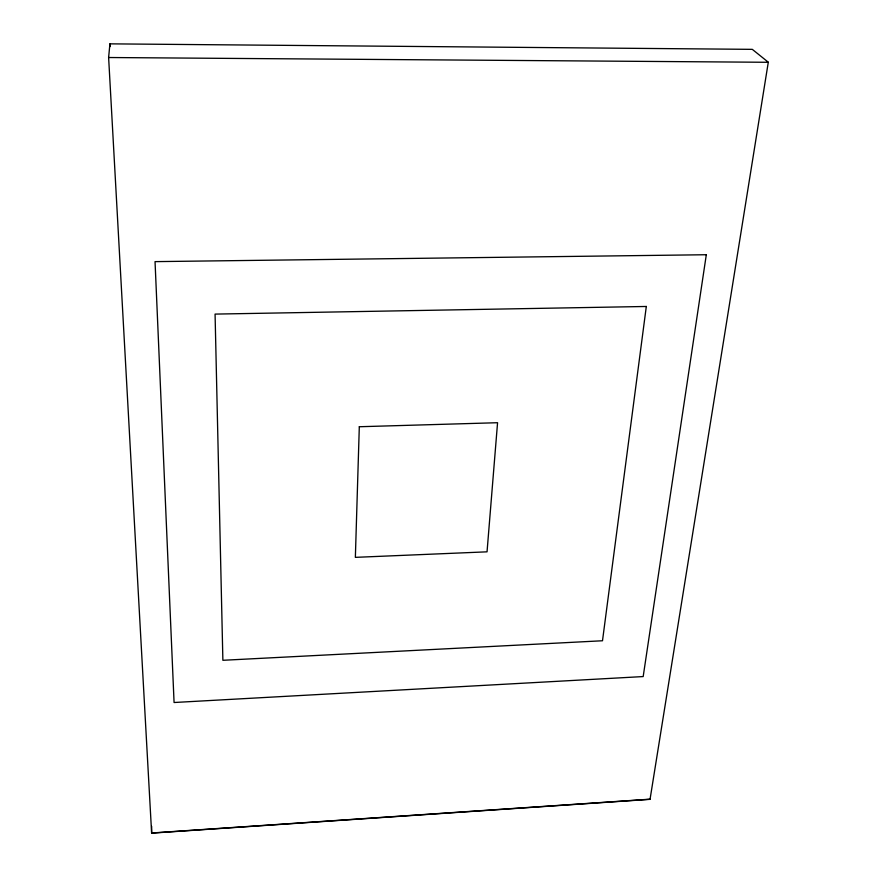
<?xml version="1.0" encoding="UTF-8"?>
<svg xmlns="http://www.w3.org/2000/svg" width="877" height="877" viewBox="0 0 877 877"><rect width="100%" height="100%" fill="white"/><g stroke="black" fill="none" stroke-linecap="round" stroke-linejoin="round"><path stroke-width="1.32" d="M151.655 826.386L151.633 832.997L649.989 799.188M109.932 43.85L108.616 57.433L151.633 833.15L650.043 799.342L768.296 62.212L752.302 49.353L109.932 43.85L110.074 46.58M108.616 57.52L768.384 62.289M359.307 426.737L355.36 557.355L487.042 551.83L497.566 422.714L359.307 426.737M646.316 306.468L602.499 640.758L222.879 660.293L215.073 314.098L646.316 306.468M706.314 254.736L643.181 676.562L174.074 702.51L155.043 261.631L706.314 254.736"/></g></svg>
